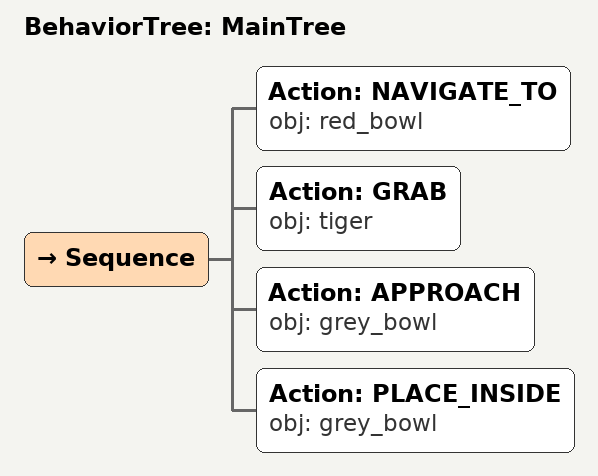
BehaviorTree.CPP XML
<root main_tree_to_execute="MainTree">
  <BehaviorTree ID="MainTree">
    <Sequence>
      <!-- Navigate to red_bowl -->
      <Action ID="NAVIGATE_TO" obj="red_bowl" />
      <!-- Grab tiger -->
      <Action ID="GRAB" obj="tiger" />
      <!-- Approach grey_bowl -->
      <Action ID="APPROACH" obj="grey_bowl" />
      <!-- Place inside grey_bowl -->
      <Action ID="PLACE_INSIDE" obj="grey_bowl" />
    </Sequence>
  </BehaviorTree>
</root>
